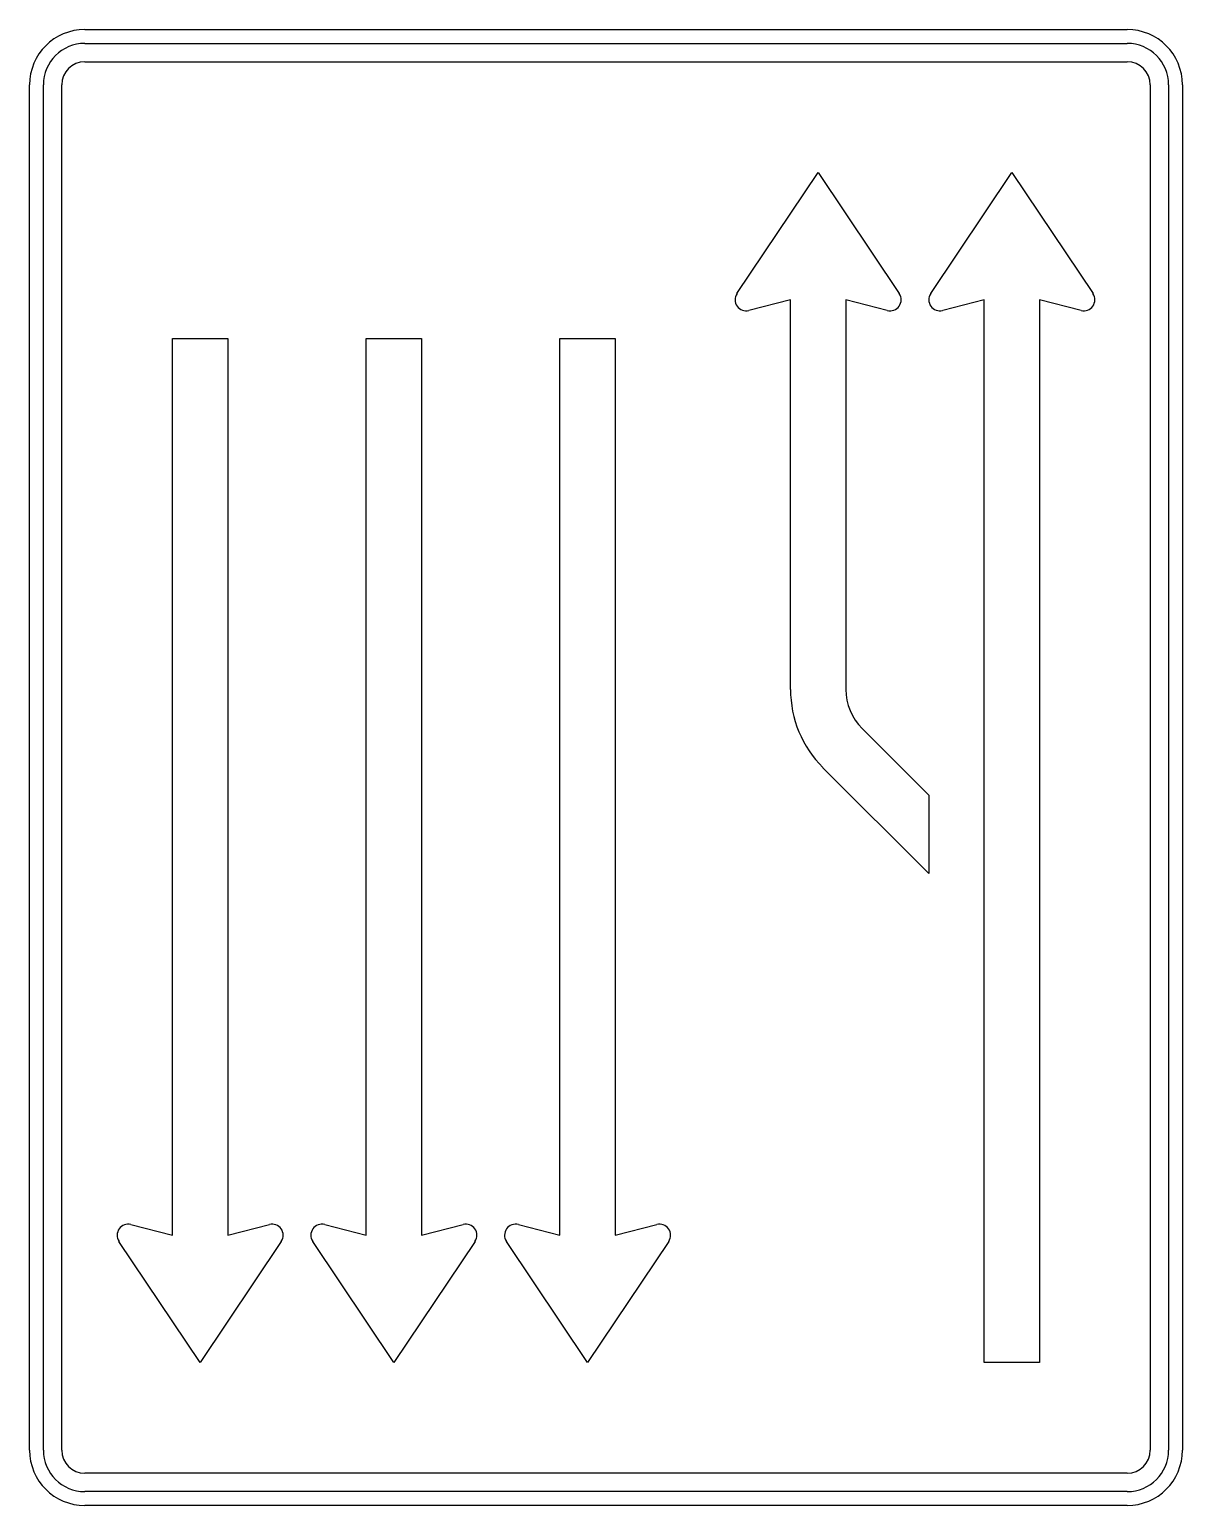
# Model space of a CAD drawing. Extents: x 0 to 1250, y 0 to 1600.
import ezdxf

# ---------------------------------------------------------------- set-up
doc = ezdxf.new("R2010")
doc.units = 0
doc.header["$LTSCALE"] = 25
doc.linetypes.add('AUSGEZOGEN', pattern=[0])
doc.layers.get('0').update_dxf_attribs({"linetype": 'AUSGEZOGEN'})

msp = doc.modelspace()

# ---------------------------------------------------------------- linework, layer by layer
for p, q in [((60, 1600), (1190, 1600)), ((60, 1585), (1190, 1585)), ((60, 1565), (1190, 1565)), ((0, 60), (0, 1540)), ((15, 60), (15, 1540)), ((35, 60), (35, 1540)), ((1215, 1540), (1215, 60)), ((1235, 1540), (1235, 60)), ((1250, 1540), (1250, 60)), ((767, 1313.7), (855, 1445)), ((855, 1445), (943, 1313.7)), ((977, 1313.7), (1065, 1445)), ((1065, 1445), (1153, 1313.7)), ((825, 1307), (780, 1295.4)), ((825, 884.7), (825, 1307)), ((930, 1295.4), (885, 1307)), ((885, 1307), (885, 884.7)), ((1035, 1307), (990, 1295.4)), ((1035, 155), (1035, 1307)), ((1095, 1307), (1095, 155)), ((1140, 1295.4), (1095, 1307)), ((155, 293), (155, 1265)), ((155, 1265), (215, 1265)), ((215, 1265), (215, 293)), ((365, 293), (365, 1265)), ((365, 1265), (425, 1265)), ((425, 1265), (425, 293)), ((575, 293), (575, 1265)), ((575, 1265), (635, 1265)), ((635, 1265), (635, 293)), ((902.6, 842.3), (975, 769.9)), ((975, 685), (860.1, 799.8)), ((975, 769.9), (975, 685)), ((110, 304.6), (155, 293)), ((215, 293), (260, 304.6)), ((320, 304.6), (365, 293)), ((425, 293), (470, 304.6)), ((530, 304.6), (575, 293)), ((635, 293), (680, 304.6)), ((185, 155), (97, 286.3)), ((273, 286.3), (185, 155)), ((395, 155), (307, 286.3)), ((483, 286.3), (395, 155)), ((605, 155), (517, 286.3)), ((693, 286.3), (605, 155)), ((1095, 155), (1035, 155)), ((1190, 35), (60, 35)), ((1190, 15), (60, 15)), ((1190, 0), (60, 0))]:
    msp.add_line(p, q)
for centre, radius, start, end in [((60, 1540), 60, 90, 180), ((1190, 1540), 60, 0, 90), ((60, 1540), 45, 90, 180), ((1190, 1540), 45, 0, 90), ((60, 1540), 25, 90, 180), ((1190, 1540), 25, 0, 90), ((777, 1307), 12, 146.195, 284.475), ((933, 1307), 12, 255.525, 393.805), ((987, 1307), 12, 146.195, 284.475), ((1143, 1307), 12, 255.525, 393.805), ((945, 884.7), 120, 180, 225), ((945, 884.7), 60, 180, 225), ((107, 293), 12, 75.525, 213.805), ((263, 293), 12, 326.195, 464.475), ((317, 293), 12, 75.525, 213.805), ((473, 293), 12, 326.195, 464.475), ((527, 293), 12, 75.525, 213.805), ((683, 293), 12, 326.195, 464.475), ((60, 60), 60, 180, 270), ((60, 60), 45, 180, 270), ((60, 60), 25, 180, 270), ((1190, 60), 60, 270, 360), ((1190, 60), 45, 270, 360), ((1190, 60), 25, 270, 360)]:
    msp.add_arc(centre, radius, start, end)

doc.saveas('drawing.dxf')
